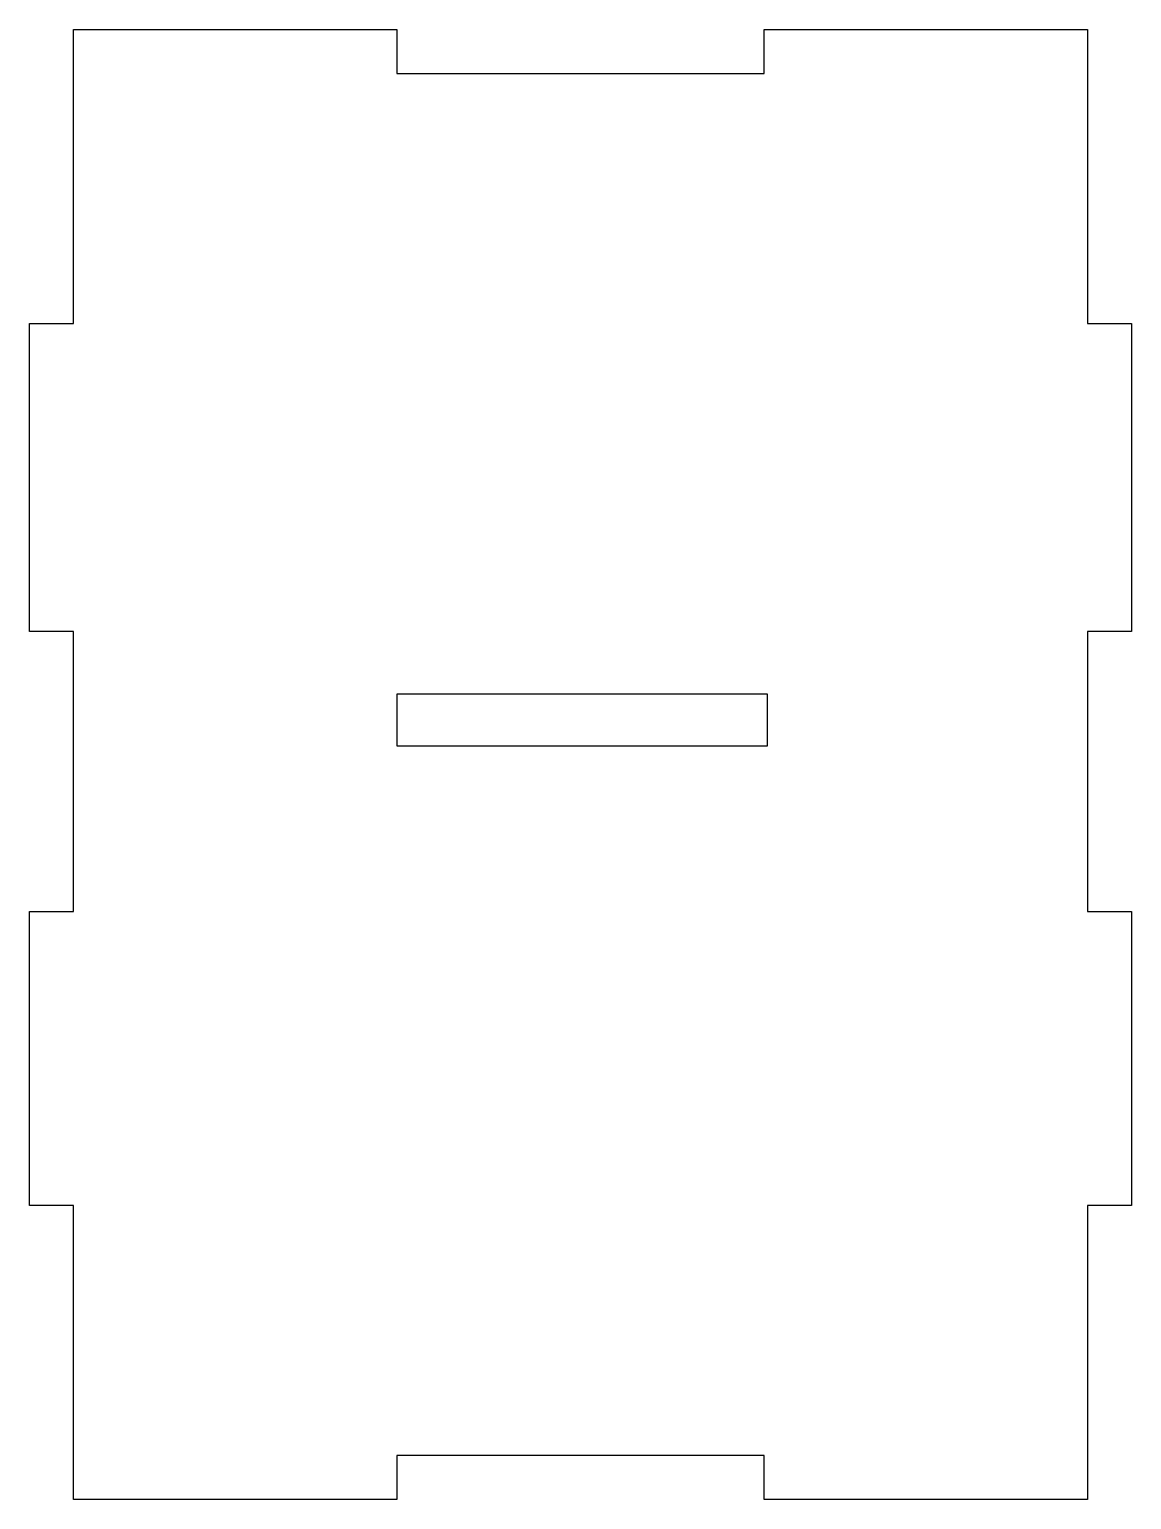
# Model space of a CAD drawing. Header units: millimetres. Extents: x 0 to 75, y 0 to 100.
import ezdxf

# ---------------------------------------------------------------- set-up
doc = ezdxf.new("R2010")
doc.units = ezdxf.units.MM
doc.layers.get('0').update_dxf_attribs({"linetype": 'CONTINUOUS'})

msp = doc.modelspace()

# ---------------------------------------------------------------- linework, layer by layer
for points in [[(25, 100), (25, 97), (50, 97), (50, 100), (72, 100), (72, 80), (75, 80), (75, 59.04), (72, 59.04), (72, 40), (75, 40), (75, 20), (72, 20), (72, 0), (50, 0), (50, 3), (25, 3), (25, 0), (3, 0), (3, 20), (0, 20), (0, 40), (3, 40), (3, 59.04), (0, 59.04), (0, 80), (3, 80), (3, 100)], [(50.22, 51.28), (50.22, 54.78), (25, 54.78), (25, 51.28)]]:
    msp.add_lwpolyline(points, close=True)

doc.saveas('drawing.dxf')
